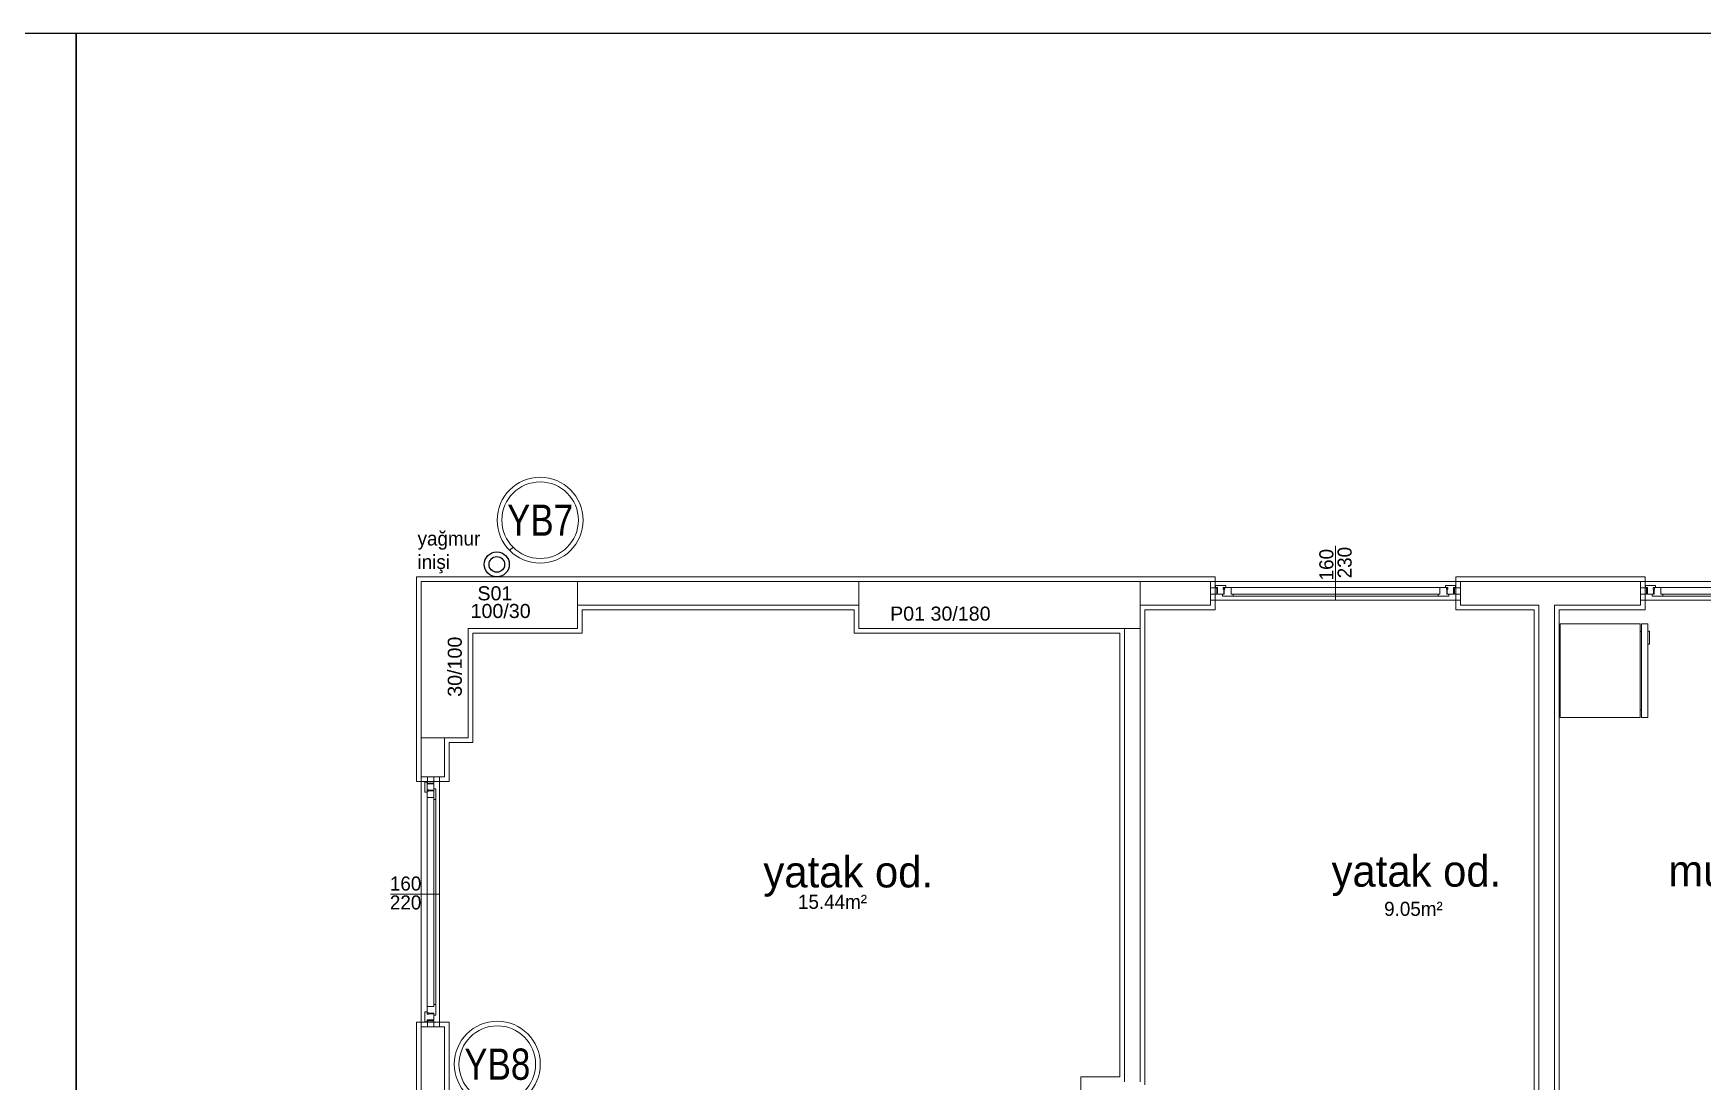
# Model space of a CAD drawing. Header units: centimetres. Extents: x 247352 to 270197, y -444050 to -441150.
# Drawn here: x 256590 to 257658, y -441821 to -441150 of the extents above; entities that cross this region are included whole.
import ezdxf
from ezdxf.enums import TextEntityAlignment as Align

# ---------------------------------------------------------------- set-up
doc = ezdxf.new("R2010")
doc.units = ezdxf.units.CM
for name, color, linetype, lineweight in [('ROTAS-MIMARI', 8, 'Continuous', 13), ('ROTAS-MIMARI-YAZI', 8, 'Continuous', 13), ('ROTAS-SIHHI-YAGMUR-NO', 3, 'Continuous', 18)]:
    doc.layers.add(name, color=color, linetype=linetype, lineweight=lineweight)
for name, color, linetype in [('ROTAS-PAFTA', 144, 'Continuous'), ('ROTAS-SEMBOL-KILAVUZ', 9, 'Continuous'), ('ROTAS-SIHHI-SEMBOL', 5, 'Continuous')]:
    doc.layers.add(name, color=color, linetype=linetype)
doc.styles.add('arial_1_18', font='arial.ttf', dxfattribs={"height": 0.2})
doc.styles.add('ROTAS-YAZI', font='arial.ttf')
pattern_1 = [(45, (11759398.05, -21881944.5), (-441.941738, 441.941738), []), (45, (11759840, -21881944.5), (-441.941738, 441.941738), [781.25, -156.25, 0, -156.25])]

# ---------------------------------------------------------------- blocks, each defined once
blk = doc.blocks.new('ROTAS-S2-KOLON-YAGMUR')
at = {"color": 3}
for radius in [8, 5]:
    blk.add_circle((0, 0), radius, dxfattribs=at)
blk = doc.blocks.new('ROTAS-S2-KOLON-NO-YAGMUR')
at = {"color": 1}
for radius in [27.5, 24.5]:
    blk.add_circle((0, 0), radius, dxfattribs=at)
at = {"color": 3, "style": 'ROTAS-YAZI', "width": 0.8}
blk.add_attdef('NO', text='', height=20, dxfattribs=at).set_placement((0, 0), align=Align.MIDDLE_CENTER)

msp = doc.modelspace()

# ---------------------------------------------------------------- hatches: boundary and pattern name
at = {"layer": 'ROTAS-MIMARI', "ltscale": 0.03}
h = msp.add_hatch(dxfattribs=at)
h.set_pattern_fill('ANSI35', color=256, scale=50, style=0)
h.set_pattern_definition(pattern_1)
h.paths.add_polyline_path([(256937.8, -441500.8), (256837.8, -441500.8), (256837.8, -441600.8), (256867.8, -441600.8), (256867.8, -441530.8), (256937.8, -441530.8)])
h.paths.add_polyline_path([(256866.3, -441576.8), (256866.3, -441533.7), (256852.4, -441533.7), (256852.4, -441576.8)], flags=24)
h.paths.add_polyline_path([(256867, -441526.6), (256910.2, -441526.6), (256910.2, -441512.6), (256867, -441512.6)], flags=24)
h.paths.add_polyline_path([(256871.4, -441515.3), (256898.5, -441515.3), (256898.5, -441501.4), (256871.4, -441501.4)], flags=24)
h = msp.add_hatch(dxfattribs=at)
h.set_pattern_fill('ANSI35', color=256, scale=50, style=0)
h.set_pattern_definition(pattern_1)
h.paths.add_polyline_path([(257297.8, -441500.8), (257117.8, -441500.8), (257117.8, -441530.8), (257297.8, -441530.8)])
h.paths.add_polyline_path([(257135.5, -441528.3), (257204.5, -441528.3), (257204.5, -441514.3), (257135.5, -441514.3)], flags=24)

# ---------------------------------------------------------------- linework, layer by layer
for p, q in [((257422.8, -441477.9), (257422.8, -441512.6)), ((256937.8, -441497.8), (256834.8, -441497.8)), ((256834.8, -441497.8), (256834.8, -441600.8)), ((257117.8, -441497.8), (256937.8, -441497.8)), ((256937.8, -441500.8), (257117.8, -441500.8)), ((257297.8, -441497.8), (257117.8, -441497.8)), ((257345.8, -441497.8), (257297.8, -441497.8)), ((257297.8, -441500.8), (257342.8, -441500.8)), ((257342.8, -441515.8), (257342.8, -441500.8)), ((257342.8, -441515.8), (257342.8, -441500.8)), ((257342.8, -441500.8), (257502.8, -441500.8)), ((257345.8, -441518.8), (257345.8, -441497.8)), ((257346.1, -441503.2), (257346.1, -441504.6)), ((257352.5, -441503.2), (257346.1, -441503.2)), ((257347.3, -441504.6), (257346.1, -441504.6)), ((257347.3, -441504.6), (257347.3, -441508.8)), ((257351, -441504.6), (257351, -441505.6)), ((257352.5, -441504.6), (257351, -441504.6)), ((257351.6, -441504.6), (257356, -441504.6)), ((257351.6, -441504.6), (257351.6, -441505.1)), ((257352.5, -441503.2), (257352.5, -441504.6)), ((257489.6, -441504.6), (257356, -441504.6)), ((257356, -441504.6), (257356, -441508.8)), ((257494, -441504.6), (257489.6, -441504.6)), ((257489.6, -441504.6), (257489.6, -441508.8)), ((257493.1, -441503.2), (257493.1, -441504.6)), ((257493.1, -441503.2), (257499.5, -441503.2)), ((257493.1, -441504.6), (257494.6, -441504.6)), ((257494, -441504.6), (257494, -441505.1)), ((257494.6, -441504.6), (257494.6, -441505.6)), ((257498.3, -441504.6), (257498.3, -441508.8)), ((257498.3, -441504.6), (257499.5, -441504.6)), ((257499.5, -441503.2), (257499.5, -441504.6)), ((257620.8, -441497.8), (257499.8, -441497.8)), ((257499.8, -441497.8), (257499.8, -441518.8)), ((257502.8, -441500.8), (257617.8, -441500.8)), ((257502.8, -441515.8), (257502.8, -441500.8)), ((257617.8, -441515.8), (257617.8, -441500.8)), ((257617.8, -441515.8), (257617.8, -441500.8)), ((257617.8, -441500.8), (257777.8, -441500.8)), ((257620.8, -441518.8), (257620.8, -441497.8)), ((257621.1, -441503.2), (257621.1, -441504.6)), ((257627.5, -441503.2), (257621.1, -441503.2)), ((257622.3, -441504.6), (257621.1, -441504.6)), ((257622.3, -441504.6), (257622.3, -441508.8)), ((257626, -441504.6), (257626, -441505.6)), ((257627.5, -441504.6), (257626, -441504.6)), ((257626.6, -441504.6), (257631, -441504.6)), ((257626.6, -441504.6), (257626.6, -441505.1)), ((257627.5, -441503.2), (257627.5, -441504.6)), ((257764.6, -441504.6), (257631, -441504.6)), ((257631, -441504.6), (257631, -441508.8)), ((257346.8, -441504.8), (257342.8, -441504.8)), ((257342.8, -441508.8), (257346.8, -441508.8)), ((257342.8, -441512.6), (257502.8, -441512.6)), ((257346.8, -441508.8), (257346.8, -441504.8)), ((257351.3, -441508.8), (257347.3, -441508.8)), ((257350.4, -441508.8), (257351.6, -441508.8)), ((257350.4, -441508.8), (257350.4, -441510.2)), ((257357.2, -441510.2), (257350.4, -441510.2)), ((257351.3, -441505.6), (257351, -441505.6)), ((257351.3, -441505.6), (257351.3, -441508.8)), ((257351.9, -441505.1), (257351.6, -441505.1)), ((257351.9, -441505.6), (257351.6, -441505.6)), ((257351.6, -441505.6), (257351.6, -441508.8)), ((257351.9, -441505.1), (257351.9, -441505.6)), ((257357.2, -441508.8), (257356, -441508.8)), ((257488.4, -441508.8), (257357.2, -441508.8)), ((257357.2, -441508.8), (257357.2, -441510.2)), ((257357.2, -441510.2), (257488.4, -441510.2)), ((257488.4, -441508.8), (257488.4, -441510.2)), ((257488.4, -441508.8), (257489.6, -441508.8)), ((257488.4, -441510.2), (257495.2, -441510.2)), ((257493.7, -441505.1), (257494, -441505.1)), ((257493.7, -441505.1), (257493.7, -441505.6)), ((257493.7, -441505.6), (257494, -441505.6)), ((257494, -441505.6), (257494, -441508.8)), ((257495.2, -441508.8), (257494, -441508.8)), ((257494.3, -441505.6), (257494.3, -441508.8)), ((257494.3, -441505.6), (257494.6, -441505.6)), ((257494.3, -441508.8), (257498.3, -441508.8)), ((257495.2, -441508.8), (257495.2, -441510.2)), ((257498.8, -441504.8), (257502.8, -441504.8)), ((257498.8, -441508.8), (257498.8, -441504.8)), ((257502.8, -441508.8), (257498.8, -441508.8)), ((257621.8, -441504.8), (257617.8, -441504.8)), ((257617.8, -441508.8), (257621.8, -441508.8)), ((257617.8, -441512.6), (257777.8, -441512.6)), ((257621.8, -441508.8), (257621.8, -441504.8)), ((257626.3, -441508.8), (257622.3, -441508.8)), ((257625.4, -441508.8), (257626.6, -441508.8)), ((257625.4, -441508.8), (257625.4, -441510.2)), ((257632.2, -441510.2), (257625.4, -441510.2)), ((257626.3, -441505.6), (257626, -441505.6)), ((257626.3, -441505.6), (257626.3, -441508.8)), ((257626.9, -441505.1), (257626.6, -441505.1)), ((257626.9, -441505.6), (257626.6, -441505.6)), ((257626.6, -441505.6), (257626.6, -441508.8)), ((257626.9, -441505.1), (257626.9, -441505.6)), ((257632.2, -441508.8), (257631, -441508.8)), ((257763.4, -441508.8), (257632.2, -441508.8)), ((257632.2, -441508.8), (257632.2, -441510.2)), ((257632.2, -441510.2), (257763.4, -441510.2)), ((256937.8, -441515.8), (257117.8, -441515.8)), ((256940.8, -441518.8), (257114.8, -441518.8)), ((256940.8, -441533.8), (256940.8, -441518.8)), ((257114.8, -441518.8), (257114.8, -441533.8)), ((257297.8, -441515.8), (257342.8, -441515.8)), ((257300.8, -441518.8), (257345.8, -441518.8)), ((257300.8, -441533.8), (257300.8, -441518.8)), ((257499.8, -441518.8), (257549.8, -441518.8)), ((257502.8, -441515.8), (257552.8, -441515.8)), ((257549.8, -441518.8), (257549.8, -441867.8)), ((257552.8, -441515.8), (257552.8, -441870.8)), ((257562.8, -441515.8), (257562.8, -441870.8)), ((257562.8, -441515.8), (257617.8, -441515.8)), ((257565.8, -441867.8), (257565.8, -441518.8)), ((257565.8, -441518.8), (257620.8, -441518.8)), ((256870.8, -441603.8), (256870.8, -441533.8)), ((256870.8, -441533.8), (256940.8, -441533.8)), ((257114.8, -441533.8), (257284.8, -441533.8)), ((257284.8, -441533.8), (257284.8, -441817.8)), ((257287.8, -441820.8), (257287.8, -441530.8)), ((257297.8, -441820.8), (257297.8, -441530.8)), ((257300.8, -441822.8), (257300.8, -441533.8)), ((257617.6, -441527.8), (257566.5, -441527.8)), ((257566.5, -441527.8), (257566.5, -441587.8)), ((257617.6, -441587.8), (257617.6, -441527.8)), ((257617.6, -441532.8), (257618.6, -441532.8)), ((257618.6, -441527.8), (257618.6, -441587.8)), ((257622.5, -441527.8), (257618.6, -441527.8)), ((257622.5, -441587.8), (257622.5, -441527.8)), ((257622.5, -441532.5), (257623.6, -441532.5)), ((257622.5, -441540.9), (257622.5, -441532.5)), ((257623.6, -441532.5), (257623.6, -441540.9)), ((257623.6, -441540.9), (257622.5, -441540.9)), ((257566.5, -441587.8), (257617.6, -441587.8)), ((257617.6, -441582.8), (257618.6, -441582.8)), ((257618.6, -441587.8), (257622.5, -441587.8)), ((256834.8, -441600.8), (256834.8, -441628.8)), ((256837.8, -441625.8), (256837.8, -441600.8)), ((256852.8, -441625.8), (256852.8, -441600.8)), ((256855.8, -441628.8), (256855.8, -441603.8)), ((256855.8, -441603.8), (256870.8, -441603.8)), ((256834.8, -441628.8), (256855.8, -441628.8)), ((256852.8, -441625.8), (256837.8, -441625.8)), ((256837.8, -441785.8), (256837.8, -441625.8)), ((256840.2, -441629.1), (256841.6, -441629.1)), ((256840.2, -441635.5), (256840.2, -441629.1)), ((256841.6, -441629.1), (256841.6, -441772.6)), ((256841.6, -441630.3), (256841.6, -441629.1)), ((256841.6, -441630.3), (256845.8, -441630.3)), ((256841.8, -441629.8), (256841.8, -441625.8)), ((256845.8, -441629.8), (256841.8, -441629.8)), ((256845.8, -441625.8), (256845.8, -441629.8)), ((256845.8, -441630.3), (256845.8, -441771.4)), ((256845.8, -441634.3), (256845.8, -441630.3)), ((256849.6, -441785.8), (256849.6, -441625.8)), ((256840.2, -441635.5), (256841.6, -441635.5)), ((256841.6, -441634), (256842.6, -441634)), ((256841.6, -441635.5), (256841.6, -441634)), ((256841.6, -441634.6), (256841.6, -441639)), ((256841.6, -441634.6), (256842.1, -441634.6)), ((256841.6, -441639), (256845.8, -441639)), ((256842.1, -441634.9), (256842.1, -441634.6)), ((256842.1, -441634.9), (256842.6, -441634.9)), ((256842.6, -441634.3), (256842.6, -441634)), ((256842.6, -441634.3), (256845.8, -441634.3)), ((256842.6, -441634.9), (256842.6, -441634.6)), ((256842.6, -441634.6), (256845.8, -441634.6)), ((256845.8, -441633.4), (256845.8, -441634.6)), ((256845.8, -441633.4), (256847.2, -441633.4)), ((256845.8, -441640.2), (256845.8, -441639)), ((256845.8, -441640.2), (256847.2, -441640.2)), ((256847.2, -441771.4), (256847.2, -441633.4)), ((256847.2, -441640.2), (256847.2, -441633.4)), ((256818.2, -441700.8), (256849.6, -441700.8)), ((256845.8, -441771.4), (256845.8, -441772.6)), ((256845.8, -441771.4), (256847.2, -441771.4)), ((256847.2, -441771.4), (256847.2, -441778.2)), ((256840.2, -441776.1), (256840.2, -441782.5)), ((256840.2, -441776.1), (256841.6, -441776.1)), ((256841.6, -441772.6), (256845.8, -441772.6)), ((256841.6, -441777), (256841.6, -441772.6)), ((256841.6, -441776.1), (256841.6, -441777.6)), ((256841.6, -441777), (256842.1, -441777)), ((256841.6, -441777.6), (256842.6, -441777.6)), ((256841.6, -441781.3), (256841.6, -441782.5)), ((256841.6, -441781.3), (256845.8, -441781.3)), ((256841.8, -441781.8), (256841.8, -441785.8)), ((256845.8, -441781.8), (256841.8, -441781.8)), ((256842.1, -441776.7), (256842.6, -441776.7)), ((256842.1, -441776.7), (256842.1, -441777)), ((256842.6, -441776.7), (256842.6, -441777)), ((256842.6, -441777), (256845.8, -441777)), ((256842.6, -441777.3), (256842.6, -441777.6)), ((256842.6, -441777.3), (256845.8, -441777.3)), ((256845.8, -441778.2), (256845.8, -441777)), ((256845.8, -441777.3), (256845.8, -441781.3)), ((256845.8, -441778.2), (256847.2, -441778.2)), ((256845.8, -441785.8), (256845.8, -441781.8)), ((256834.8, -441782.8), (256834.8, -441845.8)), ((256855.8, -441782.8), (256834.8, -441782.8)), ((256837.8, -441845.8), (256837.8, -441785.8)), ((256852.8, -441785.8), (256837.8, -441785.8)), ((256840.2, -441782.5), (256841.6, -441782.5)), ((256852.8, -441845.8), (256852.8, -441785.8)), ((256855.8, -441842.8), (256855.8, -441782.8)), ((257259.8, -441817.8), (257259.8, -441867.8)), ((257284.8, -441817.8), (257259.8, -441817.8))]:
    msp.add_line(p, q, dxfattribs=at)
for points in [[(256837.8, -441600.8), (256837.8, -441500.8)], [(256837.8, -441500.8), (256937.8, -441500.8)], [(256937.8, -441500.8), (256937.8, -441530.8)], [(257117.8, -441530.8), (257117.8, -441500.8)], [(257117.8, -441500.8), (257297.8, -441500.8)], [(257297.8, -441530.8), (257297.8, -441500.8)], [(256937.8, -441530.8), (256867.8, -441530.8)], [(256867.8, -441530.8), (256867.8, -441600.8)], [(257117.8, -441530.8), (257297.8, -441530.8)], [(256867.8, -441600.8), (256837.8, -441600.8)]]:
    msp.add_lwpolyline(points, dxfattribs=at)
for radius in [8, 5]:
    msp.add_circle((256886.2, -441489.8), radius, dxfattribs=at)
at = {"layer": 'ROTAS-PAFTA'}
for points in [[(254578, -444050), (256617, -444050), (256617, -441150), (254578, -441150)], [(256617, -444050), (258656, -444050), (258656, -441150), (256617, -441150)]]:
    msp.add_lwpolyline(points, close=True, dxfattribs=at)
at = {"layer": 'ROTAS-SEMBOL-KILAVUZ'}
msp.add_line((256896.9, -441478.5), (256894.4, -441481), dxfattribs=at)

# ---------------------------------------------------------------- block references
at = {"layer": 'ROTAS-SIHHI-SEMBOL'}
msp.add_blockref('ROTAS-S2-KOLON-YAGMUR', (256886.2, -441489.8), dxfattribs=at)
at = {"layer": 'ROTAS-SIHHI-YAGMUR-NO'}
for p, values in [((256913.9, -441461.5), {'NO': 'YB7'}), ((256886.5, -441809.6), {'NO': 'YB8'})]:
    msp.add_blockref('ROTAS-S2-KOLON-NO-YAGMUR', p, dxfattribs=at).add_auto_attribs(values)

# ---------------------------------------------------------------- texts
at = {"layer": 'ROTAS-MIMARI-YAZI', "ltscale": 0.03}
for s, p in [('160', (257421.4, -441500)), ('230', (257433.1, -441498.7))]:
    msp.add_text(s, height=9, rotation=90, dxfattribs=at).set_placement(p)
at = {"layer": 'ROTAS-MIMARI-YAZI', "ltscale": 0.03, "style": 'arial_1_18'}
for s, p in [('S01', (256873.8, -441512.8)), ('100/30', (256869.4, -441524.1)), ('P01 30/180', (257137.8, -441525.8))]:
    msp.add_text(s, height=9, dxfattribs=at).set_placement(p)
msp.add_text('30/100', height=9, rotation=90, dxfattribs=at).set_placement((256863.8, -441574.5))
at = {"layer": 'ROTAS-MIMARI-YAZI', "ltscale": 0.03}
for s, p in [('160', (256817.8, -441698.5)), ('220', (256817.8, -441710.6))]:
    msp.add_text(s, height=9, dxfattribs=at).set_placement(p)
for s, width, insert, char_height, attachment_point in [('yağmur\\Pinişi', 115.95, (256835.5, -441495.5), 9, 7), ('yatak od.', 237.649, (257165.3, -441676.5), 20, 3), ('yatak od.', 237.649, (257528.8, -441676), 20, 3), ('mutfak', 237.649, (257716, -441675.8), 20, 3), ('15.44m²', 64.717, (257078.9, -441701.2), 9, 1), ('9.05m²', 64.717, (257453.9, -441705.7), 9, 1)]:
    msp.add_mtext_dynamic_manual_height_columns(s, width=width, gutter_width=45, heights=[0], dxfattribs=dict(at, insert=insert, char_height=char_height, attachment_point=attachment_point))

doc.saveas('drawing.dxf')
